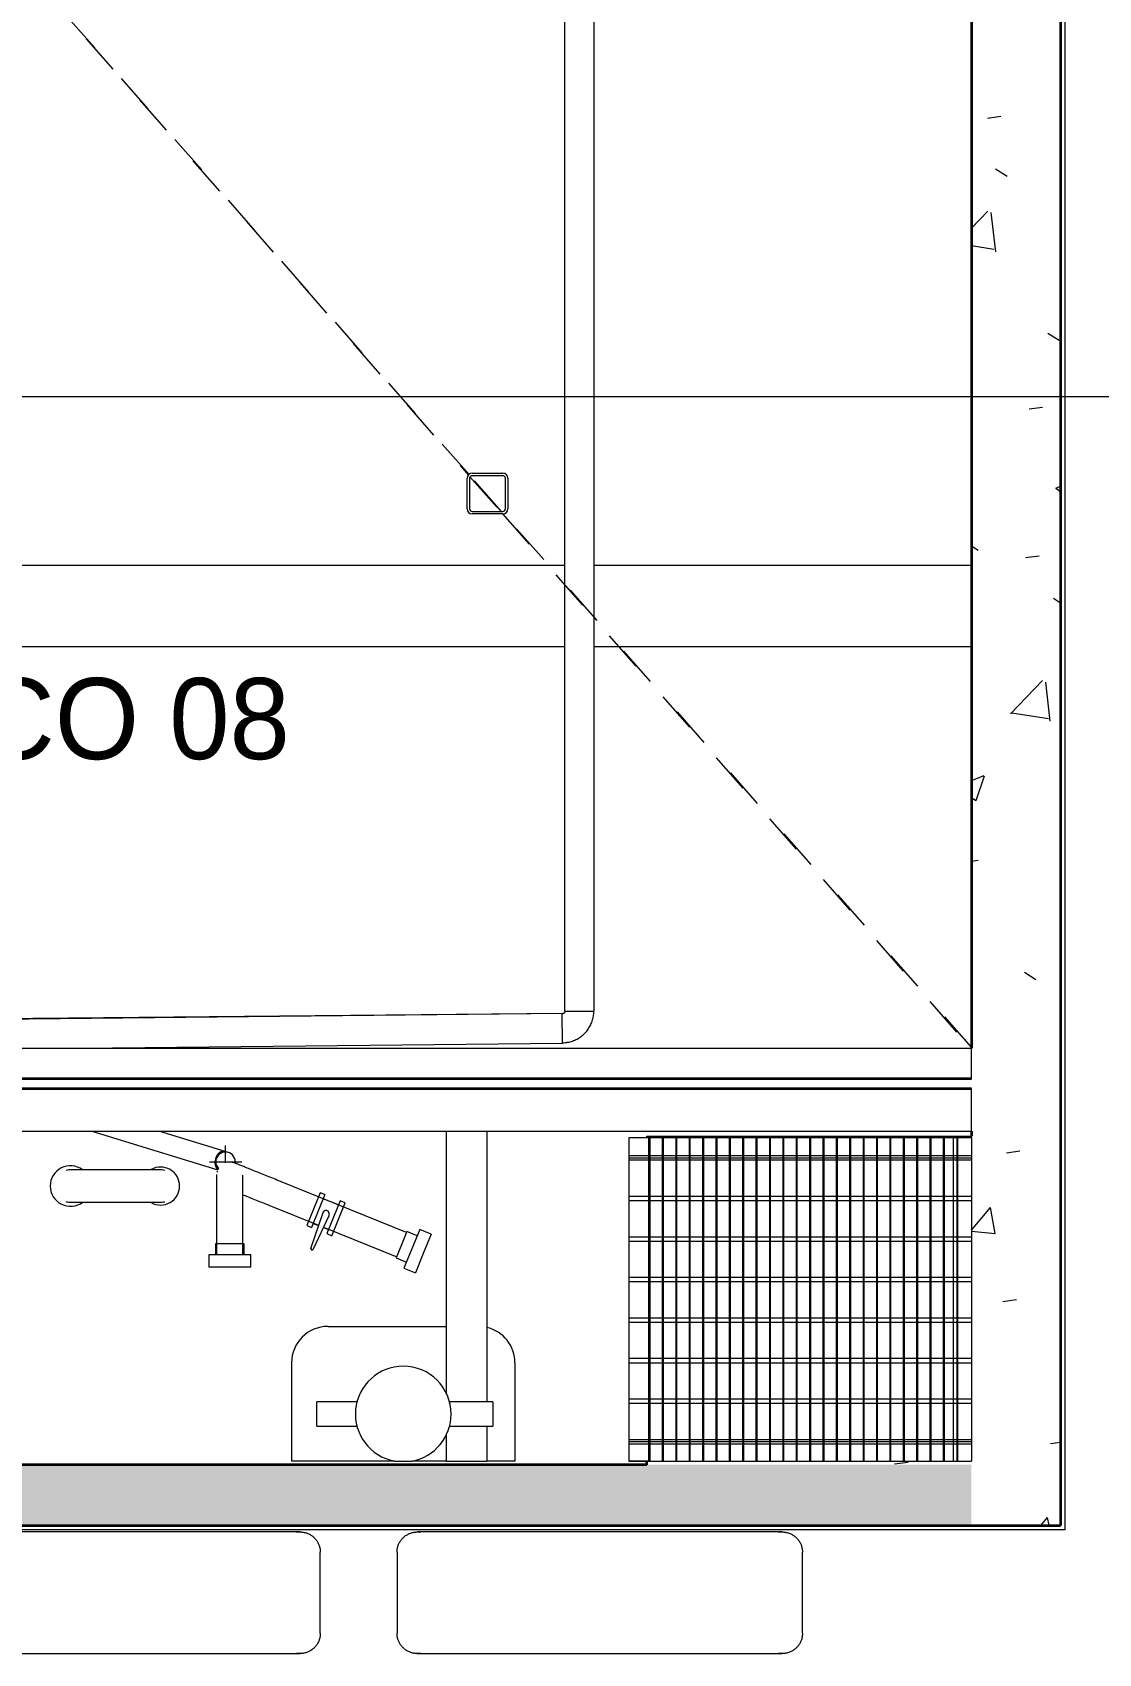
# Model space of a CAD drawing. Header units: metres. Extents: x -3 to 175, y -5 to 18.
# Drawn here: x 46.281 to 48.911, y -0.343 to 3.657 of the extents above; entities that cross this region are included whole.
import ezdxf

# ---------------------------------------------------------------- set-up
doc = ezdxf.new("R2010")
doc.units = ezdxf.units.M
doc.linetypes.add('Basculante', pattern=[0.003969, 0.002381, -0.001587])
for name, color, linetype, lineweight in [('A-GENM', 7, 'Continuous', 9), ('A-WALL', 7, 'Continuous', 9), ('A-WALL-PATT', 7, 'Continuous', 35), ('G-ANNO-SYMB', 7, 'Continuous', 9), ('G-ANNO-TEXT', 7, 'Continuous', 9), ('I-WALL', 7, 'Continuous', 9), ('P-PIPE', 7, 'Continuous', 9), ('P-PIPE-CNTR', 7, 'Continuous', 9), ('S-BEAM', 7, 'Continuous', 9), ('S-COLS', 7, 'Continuous', 9)]:
    doc.layers.add(name, color=color, linetype=linetype, lineweight=lineweight)
doc.styles.add('Century Gothic_1', font='GOTHIC.TTF', dxfattribs={"height": 0.2})
pattern_1 = [(50, (30.7992, 0), (0.728738, -0.06376), [0.0762, -0.8382]), (355, (30.7992, 0), (-0.14097, 0.764224), [0.06096, -0.67056]), (100.451, (30.85994, -0.0053), (0.58777, 0.700469), [0.06476, -0.71236]), (46.184, (30.7992, 0.2032), (1.084314, -0.168175), [0.1143, -1.257]), (96.636, (30.8896, 0.1892), (0.94999, 0.989753), [0.09714, -1.069]), (351.184, (30.7992, 0.2032), (0.94969, 0.990147), [0.09144, -1.006]), (21, (30.9008, 0.1524), (0.606457, -0.409065), [0.0762, -0.8382]), (326, (30.9008, 0.1524), (0.247208, 0.73675), [0.06096, -0.67056]), (71.451, (30.95135, 0.1183), (0.85367, 0.327687), [0.06476, -0.71236]), (37.5, (30.7992, 0), (0.0123552, 0.3382243), [0.03353, -0.6289, 0.03353, -0.64719, -0.6731]), (37.5, (30.7992, 0), (0.0123552, 0.3382243), [-1.343, 0.03353, -0.63957]), (7.5, (30.7992, 0), (0.2672815, 0.4007255), [0.03353, -0.35458, 0.03353, -0.61366, -0.25654]), (7.5, (30.7992, 0), (0.2672815, 0.4007255), [-1.035, 0.03353, -0.22301]), (327.5, (30.57264, 0), (0.5423632, -0.0229212), [0.03353, -0.22047, 0.03353, -0.75895, -1.052]), (327.5, (30.57264, 0), (0.5423632, -0.0229212), [-1.046, 0.03353, -1.018]), (317.5, (30.47104, 0), (0.592516, 0.101701), [0.03353, -0.29667, 0.03353, -0.49276, -0.74676]), (317.5, (30.47104, 0), (0.592516, 0.101701), [-0.85649, 0.03353, -0.71323])]

# ---------------------------------------------------------------- blocks, each defined once
blk = doc.blocks.new('M_RVR_Neumatico - M_RVR_Neumatico-2622534-N-Estancos')
at = {"layer": 'A-GENM'}
for p, q in [((-0.5, 0.1), (-0.5, -0.1)), ((0.5, -0.1), (0.5, 0.1))]:
    blk.add_line(p, q, dxfattribs=at)
at = {"layer": 'A-GENM', "flags": 128}
for points in [[(-0.5, 0.1), (-0.5, 0.102), (-0.4998, 0.104), (-0.4996, 0.106), (-0.4994, 0.108), (-0.499, 0.1099), (-0.4986, 0.1119), (-0.4981, 0.1138), (-0.4975, 0.1157), (-0.4968, 0.1176), (-0.4961, 0.1195), (-0.4952, 0.1213), (-0.4943, 0.1231), (-0.4934, 0.1248), (-0.4924, 0.1266), (-0.4913, 0.1282), (-0.4901, 0.1299), (-0.4889, 0.1314), (-0.4876, 0.133), (-0.4862, 0.1344), (-0.4848, 0.1359), (-0.4834, 0.1372), (-0.4819, 0.1385), (-0.4803, 0.1398), (-0.4787, 0.141), (-0.477, 0.1421), (-0.4753, 0.1431), (-0.4736, 0.1441), (-0.4718, 0.145), (-0.47, 0.1458), (-0.4681, 0.1466), (-0.4662, 0.1473), (-0.4643, 0.1479), (-0.4624, 0.1484), (-0.4605, 0.1489), (-0.4585, 0.1493), (-0.4565, 0.1496), (-0.4545, 0.1498), (-0.4525, 0.1499), (-0.4505, 0.15), (-0.45, 0.15)], [(-0.45, 0.15), (-0.4496, 0.15), (-0.4486, 0.15), (-0.4468, 0.15), (-0.4443, 0.15), (-0.441, 0.15)], [(0.45, 0.15), (0.4496, 0.15), (0.4486, 0.15), (0.4468, 0.15), (0.4443, 0.15), (0.441, 0.15), (0.4371, 0.15), (0.4325, 0.15), (0.4272, 0.15), (0.4212, 0.15), (0.4145, 0.15), (0.4071, 0.15), (0.3991, 0.15), (0.3905, 0.15), (0.3813, 0.15), (0.3714, 0.15), (0.3609, 0.15), (0.3499, 0.15), (0.3383, 0.15), (0.3262, 0.15), (0.3135, 0.15), (0.3004, 0.15), (0.2867, 0.15), (0.2726, 0.15), (0.2581, 0.15), (0.2431, 0.15), (0.2278, 0.15), (0.2121, 0.15), (0.1961, 0.15), (0.1797, 0.15), (0.1631, 0.15), (0.1462, 0.15), (0.129, 0.15), (0.1117, 0.15), (0.0942, 0.15), (0.0765, 0.15), (0.0587, 0.15), (0.0408, 0.15), (0.0228, 0.15), (0.0049, 0.15), (-0.0131, 0.15), (-0.0311, 0.15), (-0.049, 0.15), (-0.0669, 0.15), (-0.0846, 0.15), (-0.1022, 0.15), (-0.1197, 0.15), (-0.1369, 0.15), (-0.154, 0.15), (-0.1708, 0.15), (-0.1873, 0.15), (-0.2035, 0.15), (-0.2194, 0.15), (-0.2349, 0.15), (-0.2501, 0.15), (-0.2648, 0.15), (-0.2792, 0.15), (-0.2931, 0.15), (-0.3065, 0.15), (-0.3194, 0.15), (-0.3318, 0.15), (-0.3437, 0.15), (-0.3551, 0.15), (-0.3658, 0.15), (-0.376, 0.15), (-0.3856, 0.15), (-0.3946, 0.15), (-0.4029, 0.15), (-0.4106, 0.15), (-0.4176, 0.15), (-0.424, 0.15), (-0.4297, 0.15), (-0.4347, 0.15), (-0.439, 0.15), (-0.4426, 0.15), (-0.4455, 0.15), (-0.4477, 0.15), (-0.4491, 0.15), (-0.4499, 0.15), (-0.45, 0.15)], [(0.4406, 0.15), (0.4426, 0.15), (0.4455, 0.15), (0.4477, 0.15), (0.4491, 0.15), (0.4499, 0.15), (0.45, 0.15)], [(0.45, 0.15), (0.452, 0.15), (0.454, 0.1498), (0.456, 0.1496), (0.458, 0.1494), (0.4599, 0.149), (0.4619, 0.1486), (0.4638, 0.1481), (0.4657, 0.1475), (0.4676, 0.1468), (0.4695, 0.1461), (0.4713, 0.1452), (0.4731, 0.1443), (0.4748, 0.1434), (0.4766, 0.1424), (0.4782, 0.1413), (0.4799, 0.1401), (0.4814, 0.1389), (0.483, 0.1376), (0.4844, 0.1362), (0.4859, 0.1348), (0.4872, 0.1334), (0.4885, 0.1319), (0.4898, 0.1303), (0.491, 0.1287), (0.4921, 0.127), (0.4931, 0.1253), (0.4941, 0.1236), (0.495, 0.1218), (0.4958, 0.12), (0.4966, 0.1181), (0.4973, 0.1162), (0.4979, 0.1143), (0.4984, 0.1124), (0.4989, 0.1105), (0.4993, 0.1085), (0.4996, 0.1065), (0.4998, 0.1045), (0.4999, 0.1025), (0.5, 0.1005), (0.5, 0.1)], [(-0.45, -0.15), (-0.452, -0.15), (-0.454, -0.1498), (-0.456, -0.1496), (-0.458, -0.1494), (-0.4599, -0.149), (-0.4619, -0.1486), (-0.4638, -0.1481), (-0.4657, -0.1475), (-0.4676, -0.1468), (-0.4695, -0.1461), (-0.4713, -0.1452), (-0.4731, -0.1443), (-0.4748, -0.1434), (-0.4766, -0.1424), (-0.4782, -0.1413), (-0.4799, -0.1401), (-0.4814, -0.1389), (-0.483, -0.1376), (-0.4844, -0.1362), (-0.4859, -0.1348), (-0.4872, -0.1334), (-0.4885, -0.1319), (-0.4898, -0.1303), (-0.491, -0.1287), (-0.4921, -0.127), (-0.4931, -0.1253), (-0.4941, -0.1236), (-0.495, -0.1218), (-0.4958, -0.12), (-0.4966, -0.1181), (-0.4973, -0.1162), (-0.4979, -0.1143), (-0.4984, -0.1124), (-0.4989, -0.1105), (-0.4993, -0.1085), (-0.4996, -0.1065), (-0.4998, -0.1045), (-0.4999, -0.1025), (-0.5, -0.1005), (-0.5, -0.1)], [(0.5, -0.1), (0.5, -0.102), (0.4998, -0.104), (0.4996, -0.106), (0.4994, -0.108), (0.499, -0.1099), (0.4986, -0.1119), (0.4981, -0.1138), (0.4975, -0.1157), (0.4968, -0.1176), (0.4961, -0.1195), (0.4952, -0.1213), (0.4943, -0.1231), (0.4934, -0.1248), (0.4924, -0.1266), (0.4913, -0.1282), (0.4901, -0.1299), (0.4889, -0.1314), (0.4876, -0.133), (0.4862, -0.1344), (0.4848, -0.1359), (0.4834, -0.1372), (0.4819, -0.1385), (0.4803, -0.1398), (0.4787, -0.141), (0.477, -0.1421), (0.4753, -0.1431), (0.4736, -0.1441), (0.4718, -0.145), (0.47, -0.1458), (0.4681, -0.1466), (0.4662, -0.1473), (0.4643, -0.1479), (0.4624, -0.1484), (0.4605, -0.1489), (0.4585, -0.1493), (0.4565, -0.1496), (0.4545, -0.1498), (0.4525, -0.1499), (0.4505, -0.15), (0.45, -0.15)], [(-0.441, -0.15), (-0.4426, -0.15), (-0.4455, -0.15), (-0.4477, -0.15), (-0.4491, -0.15), (-0.4499, -0.15), (-0.45, -0.15)], [(-0.45, -0.15), (-0.4496, -0.15), (-0.4486, -0.15), (-0.4468, -0.15), (-0.4443, -0.15), (-0.441, -0.15), (-0.4371, -0.15), (-0.4325, -0.15), (-0.4272, -0.15), (-0.4212, -0.15), (-0.4145, -0.15), (-0.4071, -0.15), (-0.3991, -0.15), (-0.3905, -0.15), (-0.3813, -0.15), (-0.3714, -0.15), (-0.3609, -0.15), (-0.3499, -0.15), (-0.3383, -0.15), (-0.3262, -0.15), (-0.3135, -0.15), (-0.3004, -0.15), (-0.2867, -0.15), (-0.2726, -0.15), (-0.2581, -0.15), (-0.2431, -0.15), (-0.2278, -0.15), (-0.2121, -0.15), (-0.1961, -0.15), (-0.1797, -0.15), (-0.1631, -0.15), (-0.1462, -0.15), (-0.129, -0.15), (-0.1117, -0.15), (-0.0942, -0.15), (-0.0765, -0.15), (-0.0587, -0.15), (-0.0408, -0.15), (-0.0228, -0.15), (-0.0049, -0.15), (0.0131, -0.15), (0.0311, -0.15), (0.049, -0.15), (0.0669, -0.15), (0.0846, -0.15), (0.1022, -0.15), (0.1197, -0.15), (0.1369, -0.15), (0.154, -0.15), (0.1708, -0.15), (0.1873, -0.15), (0.2035, -0.15), (0.2194, -0.15), (0.2349, -0.15), (0.2501, -0.15), (0.2648, -0.15), (0.2792, -0.15), (0.2931, -0.15), (0.3065, -0.15), (0.3194, -0.15), (0.3318, -0.15), (0.3437, -0.15), (0.3551, -0.15), (0.3658, -0.15), (0.376, -0.15), (0.3856, -0.15), (0.3946, -0.15), (0.4029, -0.15), (0.4106, -0.15), (0.4176, -0.15), (0.424, -0.15), (0.4297, -0.15), (0.4347, -0.15), (0.439, -0.15), (0.4426, -0.15), (0.4455, -0.15), (0.4477, -0.15), (0.4491, -0.15), (0.4499, -0.15), (0.45, -0.15)], [(0.45, -0.15), (0.4496, -0.15), (0.4486, -0.15), (0.4468, -0.15), (0.4443, -0.15), (0.441, -0.15)]]:
    blk.add_lwpolyline(points, dxfattribs=at)
blk = doc.blocks.new('Bolardo - Bolardo-V4-N-Estancos')
at = {"layer": 'A-GENM'}
for p, q in [((-0.1893, 0.2129), (0.1025, 0.2129)), ((-0.2793, 0.1229), (-0.2793, -0.1192)), ((0.2717, 0.1229), (0.2717, -0.1192)), ((-0.1167, 0.0268), (-0.2169, 0.0268)), ((-0.2169, -0.0332), (-0.2169, 0.0268)), ((0.2173, 0.0268), (0.1094, 0.0268)), ((0.2173, 0.0268), (0.2173, -0.0332)), ((-0.2169, -0.0332), (-0.1172, -0.0332)), ((0.11, -0.0332), (0.2173, -0.0332)), ((-0.0255, -0.1192), (-0.2793, -0.1192)), ((-0.0255, -0.1192), (0.0179, -0.1192)), ((0.1025, -0.1192), (0.0179, -0.1192)), ((0.2717, -0.1192), (0.2025, -0.1192))]:
    blk.add_line(p, q, dxfattribs=at)
for centre, radius, start, end in [((-0.1893, 0.1229), 0.09, 90, 180), ((0.1817, 0.1229), 0.09, 0, 76.5229), ((-0.0038, -0.0032), 0.118, 90, 259.4025), ((-0.0038, -0.0032), 0.118, 0, 90), ((-0.0038, -0.0032), 0.118, 280.5975, 0)]:
    blk.add_arc(centre, radius, start, end, dxfattribs=at)
blk = doc.blocks.new('M_RVR_Grating - 0_80 x 0_85-2629394-N-Estancos')
at = {"layer": 'A-GENM'}
for p, q in [((-0.375, 0.4), (-0.425, 0.4)), ((-0.425, 0.4), (-0.425, -0.3977)), ((-0.425, 0.4), (-0.425, 0.35)), ((0.4205, 0.4), (-0.425, 0.4)), ((-0.372, 0.4), (-0.375, 0.4)), ((-0.375, 0.4), (-0.375, -0.3977)), ((-0.375, -0.3977), (-0.375, 0.4)), ((-0.372, -0.3977), (-0.372, 0.4)), ((-0.339, 0.4), (-0.342, 0.4)), ((-0.342, 0.4), (-0.342, -0.3977)), ((-0.339, -0.3977), (-0.339, 0.4)), ((-0.306, 0.4), (-0.309, 0.4)), ((-0.309, 0.4), (-0.309, -0.3977)), ((-0.306, -0.3977), (-0.306, 0.4)), ((-0.273, 0.4), (-0.276, 0.4)), ((-0.276, 0.4), (-0.276, -0.3977)), ((-0.273, -0.3977), (-0.273, 0.4)), ((-0.24, 0.4), (-0.243, 0.4)), ((-0.243, 0.4), (-0.243, -0.3977)), ((-0.24, -0.3977), (-0.24, 0.4)), ((-0.207, 0.4), (-0.21, 0.4)), ((-0.21, 0.4), (-0.21, -0.3977)), ((-0.207, -0.3977), (-0.207, 0.4)), ((-0.174, 0.4), (-0.177, 0.4)), ((-0.177, 0.4), (-0.177, -0.3977)), ((-0.174, -0.3977), (-0.174, 0.4)), ((-0.141, 0.4), (-0.144, 0.4)), ((-0.144, 0.4), (-0.144, -0.3977)), ((-0.141, -0.3977), (-0.141, 0.4)), ((-0.108, 0.4), (-0.111, 0.4)), ((-0.111, 0.4), (-0.111, -0.3977)), ((-0.108, -0.3977), (-0.108, 0.4)), ((-0.075, 0.4), (-0.078, 0.4)), ((-0.078, 0.4), (-0.078, -0.3977)), ((-0.075, -0.3977), (-0.075, 0.4)), ((-0.042, 0.4), (-0.045, 0.4)), ((-0.045, 0.4), (-0.045, -0.3977)), ((-0.042, -0.3977), (-0.042, 0.4)), ((-0.009, 0.4), (-0.012, 0.4)), ((-0.012, 0.4), (-0.012, -0.3977)), ((-0.009, -0.3977), (-0.009, 0.4)), ((0.024, 0.4), (0.021, 0.4)), ((0.021, 0.4), (0.021, -0.3977)), ((0.024, -0.3977), (0.024, 0.4)), ((0.057, 0.4), (0.054, 0.4)), ((0.054, 0.4), (0.054, -0.3977)), ((0.057, -0.3977), (0.057, 0.4)), ((0.09, 0.4), (0.087, 0.4)), ((0.087, 0.4), (0.087, -0.3977)), ((0.09, -0.3977), (0.09, 0.4)), ((0.123, 0.4), (0.12, 0.4)), ((0.12, 0.4), (0.12, -0.3977)), ((0.123, -0.3977), (0.123, 0.4)), ((0.156, 0.4), (0.153, 0.4)), ((0.153, 0.4), (0.153, -0.3977)), ((0.156, -0.3977), (0.156, 0.4)), ((0.189, 0.4), (0.186, 0.4)), ((0.186, 0.4), (0.186, -0.3977)), ((0.189, -0.3977), (0.189, 0.4)), ((0.222, 0.4), (0.219, 0.4)), ((0.219, 0.4), (0.219, -0.3977)), ((0.222, -0.3977), (0.222, 0.4)), ((0.255, 0.4), (0.252, 0.4)), ((0.252, 0.4), (0.252, -0.3977)), ((0.255, -0.3977), (0.255, 0.4)), ((0.288, 0.4), (0.285, 0.4)), ((0.285, 0.4), (0.285, -0.3977)), ((0.288, -0.3977), (0.288, 0.4)), ((0.321, 0.4), (0.318, 0.4)), ((0.318, 0.4), (0.318, -0.3977)), ((0.321, -0.3977), (0.321, 0.4)), ((0.354, 0.4), (0.351, 0.4)), ((0.351, 0.4), (0.351, -0.3977)), ((0.354, -0.3977), (0.354, 0.4)), ((0.4205, 0.4), (0.375, 0.4)), ((0.375, 0.4), (0.375, -0.3977)), ((0.387, 0.4), (0.384, 0.4)), ((0.384, 0.4), (0.384, -0.3977)), ((0.387, -0.3977), (0.387, 0.4)), ((0.4205, 0.4), (0.4205, -0.3977)), ((0.4205, 0.4), (0.4205, 0.35)), ((0.4205, 0.355), (-0.425, 0.355)), ((-0.425, 0.35), (0.4205, 0.35)), ((-0.425, 0.345), (0.4205, 0.345)), ((0.4205, 0.255), (-0.425, 0.255)), ((-0.425, 0.245), (0.4205, 0.245)), ((0.4205, 0.155), (-0.425, 0.155)), ((-0.425, 0.145), (0.4205, 0.145)), ((0.4205, 0.055), (-0.425, 0.055)), ((-0.425, 0.045), (0.4205, 0.045)), ((0.4205, -0.045), (-0.425, -0.045)), ((-0.425, -0.055), (0.4205, -0.055)), ((0.4205, -0.145), (-0.425, -0.145)), ((-0.425, -0.155), (0.4205, -0.155)), ((0.4205, -0.245), (-0.425, -0.245)), ((-0.425, -0.255), (0.4205, -0.255)), ((0.4205, -0.345), (-0.425, -0.345)), ((0.4205, -0.35), (-0.425, -0.35)), ((-0.425, -0.35), (-0.425, -0.3977)), ((-0.425, -0.355), (0.4205, -0.355)), ((0.4205, -0.35), (0.4205, -0.3977)), ((-0.375, -0.3977), (-0.425, -0.3977)), ((-0.425, -0.3977), (0.4205, -0.3977)), ((-0.372, -0.3977), (-0.375, -0.3977)), ((-0.339, -0.3977), (-0.342, -0.3977)), ((-0.306, -0.3977), (-0.309, -0.3977)), ((-0.273, -0.3977), (-0.276, -0.3977)), ((-0.24, -0.3977), (-0.243, -0.3977)), ((-0.207, -0.3977), (-0.21, -0.3977)), ((-0.174, -0.3977), (-0.177, -0.3977)), ((-0.141, -0.3977), (-0.144, -0.3977)), ((-0.108, -0.3977), (-0.111, -0.3977)), ((-0.075, -0.3977), (-0.078, -0.3977)), ((-0.042, -0.3977), (-0.045, -0.3977)), ((-0.009, -0.3977), (-0.012, -0.3977)), ((0.024, -0.3977), (0.021, -0.3977)), ((0.057, -0.3977), (0.054, -0.3977)), ((0.09, -0.3977), (0.087, -0.3977)), ((0.123, -0.3977), (0.12, -0.3977)), ((0.156, -0.3977), (0.153, -0.3977)), ((0.189, -0.3977), (0.186, -0.3977)), ((0.222, -0.3977), (0.219, -0.3977)), ((0.255, -0.3977), (0.252, -0.3977)), ((0.288, -0.3977), (0.285, -0.3977)), ((0.321, -0.3977), (0.318, -0.3977)), ((0.354, -0.3977), (0.351, -0.3977)), ((0.375, -0.3977), (0.4205, -0.3977)), ((0.387, -0.3977), (0.384, -0.3977))]:
    blk.add_line(p, q, dxfattribs=at)
blk = doc.blocks.new('M_Boquilla salida - M_Boquilla salida-2638636-N-Estancos')
at = {"layer": 'A-GENM', "flags": 128}
for points in [[(0.2224, 0.04), (0.2223, 0.04), (0.222, 0.04), (0.2216, 0.04), (0.221, 0.04), (0.2202, 0.04), (0.2192, 0.04), (0.2181, 0.04), (0.2167, 0.04), (0.2153, 0.04), (0.2136, 0.04), (0.2118, 0.04), (0.2098, 0.04), (0.2077, 0.04), (0.2054, 0.04), (0.203, 0.04), (0.2004, 0.04), (0.1977, 0.04), (0.1948, 0.04), (0.1918, 0.04), (0.1887, 0.04), (0.1854, 0.04), (0.182, 0.04), (0.1786, 0.04), (0.175, 0.04), (0.1713, 0.04), (0.1675, 0.04), (0.1636, 0.04), (0.1596, 0.04), (0.1556, 0.04), (0.1515, 0.04), (0.1473, 0.04), (0.1431, 0.04), (0.1388, 0.04), (0.1345, 0.04), (0.1301, 0.04), (0.1257, 0.04), (0.1213, 0.04), (0.1168, 0.04), (0.1124, 0.04), (0.1079, 0.04), (0.1035, 0.04), (0.0991, 0.04), (0.0947, 0.04), (0.0903, 0.04), (0.0859, 0.04), (0.0816, 0.04), (0.0774, 0.04), (0.0731, 0.04), (0.069, 0.04), (0.0649, 0.04), (0.0609, 0.04), (0.057, 0.04), (0.0531, 0.04), (0.0494, 0.04), (0.0458, 0.04), (0.0422, 0.04), (0.0388, 0.04), (0.0355, 0.04), (0.0323, 0.04), (0.0292, 0.04), (0.0263, 0.04), (0.0235, 0.04), (0.0208, 0.04), (0.0183, 0.04), (0.0159, 0.04), (0.0137, 0.04), (0.0116, 0.04), (0.0097, 0.04), (0.008, 0.04), (0.0064, 0.04), (0.005, 0.04), (0.0038, 0.04), (0.0027, 0.04), (0.0018, 0.04), (0.0011, 0.04), (0.0006, 0.04), (0.0002, 0.04), (0, 0.04), (0, 0.04)], [(0, -0.04), (0.0001, -0.04), (0.0004, -0.04), (0.0008, -0.04), (0.0014, -0.04), (0.0022, -0.04), (0.0032, -0.04), (0.0043, -0.04), (0.0056, -0.04), (0.0071, -0.04), (0.0088, -0.04), (0.0106, -0.04), (0.0126, -0.04), (0.0147, -0.04), (0.017, -0.04), (0.0194, -0.04), (0.022, -0.04), (0.0247, -0.04), (0.0276, -0.04), (0.0306, -0.04), (0.0337, -0.04), (0.037, -0.04), (0.0403, -0.04), (0.0438, -0.04), (0.0474, -0.04), (0.0511, -0.04), (0.0549, -0.04), (0.0588, -0.04), (0.0627, -0.04), (0.0668, -0.04), (0.0709, -0.04), (0.0751, -0.04), (0.0793, -0.04), (0.0836, -0.04), (0.0879, -0.04), (0.0923, -0.04), (0.0967, -0.04), (0.1011, -0.04), (0.1055, -0.04), (0.11, -0.04), (0.1144, -0.04), (0.1189, -0.04), (0.1233, -0.04), (0.1277, -0.04), (0.1321, -0.04), (0.1365, -0.04), (0.1408, -0.04), (0.145, -0.04), (0.1492, -0.04), (0.1534, -0.04), (0.1575, -0.04), (0.1615, -0.04), (0.1654, -0.04), (0.1692, -0.04), (0.173, -0.04), (0.1766, -0.04), (0.1802, -0.04), (0.1836, -0.04), (0.1869, -0.04), (0.1901, -0.04), (0.1932, -0.04), (0.1961, -0.04), (0.1989, -0.04), (0.2016, -0.04), (0.2041, -0.04), (0.2065, -0.04), (0.2087, -0.04), (0.2108, -0.04), (0.2127, -0.04), (0.2144, -0.04), (0.216, -0.04), (0.2174, -0.04), (0.2186, -0.04), (0.2197, -0.04), (0.2206, -0.04), (0.2213, -0.04), (0.2218, -0.04), (0.2222, -0.04), (0.2224, -0.04), (0.2224, -0.04)]]:
    blk.add_lwpolyline(points, dxfattribs=at)
at = {"layer": 'A-GENM'}
for centre, radius, start, end in [((0, 0), 0.05, 53.6165, 180), ((0, 0), 0.04, 86.7274, 105), ((0.2224, 0), 0.0469, 0, 119.2648), ((0.2224, 0), 0.04, 75, 93.2521), ((0, 0), 0.05, 180, 307.4168), ((0.2224, 0), 0.0469, 240.7144, 0), ((0, 0), 0.04, 255, 273.2335), ((0.2224, 0), 0.04, 266.7397, 285)]:
    blk.add_arc(centre, radius, start, end, dxfattribs=at)
blk = doc.blocks.new('M_Conexión toma de agua potable - M_Conexión toma de agua potable-3027009-N-Estancos')
at = {"layer": 'P-PIPE'}
for p, q in [((-0.4772, 0.1928), (-0.4578, 0.2408)), ((-0.4296, 0.2294), (-0.4578, 0.2408)), ((-0.449, 0.1814), (-0.4296, 0.2294)), ((-0.4107, 0.2038), (-0.4358, 0.2139)), ((-0.4238, 0.1712), (-0.4107, 0.2038)), ((-0.2311, 0.1282), (-0.4118, 0.2012)), ((-0.0518, 0.2269), (-0.0518, 0.1964)), ((-0.0518, 0.2269), (0, 0.2269)), ((0, 0.2269), (0.0518, 0.2269)), ((0.0518, 0.1964), (0.0518, 0.2269)), ((-0.4966, 0.1448), (-0.4772, 0.1928)), ((-0.4684, 0.1334), (-0.449, 0.1814)), ((-0.437, 0.1387), (-0.4238, 0.1712)), ((-0.2064, 0.1812), (-0.2448, 0.0989)), ((-0.2292, 0.0926), (-0.1995, 0.1788)), ((-0.0518, 0.1964), (0, 0.1964)), ((-0.0351, 0.1964), (-0.0351, 0.1693)), ((-0.0351, 0.1693), (0, 0.1693)), ((-0.0325, 0.1964), (-0.0325, 0.0809)), ((0, 0.1964), (0.0518, 0.1964)), ((0, 0.1693), (0.0351, 0.1693)), ((0.0325, 0.0809), (0.0325, 0.1964)), ((0.0351, 0.1693), (0.0351, 0.1964)), ((-0.4966, 0.1448), (-0.4684, 0.1334)), ((-0.4621, 0.1489), (-0.437, 0.1387)), ((-0.4361, 0.1409), (-0.1206, 0.0134)), ((-0.252, 0.149), (-0.2848, 0.0679)), ((-0.2718, 0.0627), (-0.239, 0.1437)), ((-0.239, 0.1437), (-0.252, 0.149)), ((-0.2309, 0.1287), (-0.2431, 0.1336)), ((-0.2344, 0.0476), (-0.2017, 0.1286)), ((-0.2231, 0.043), (-0.1903, 0.124)), ((-0.0963, 0.0737), (-0.2187, 0.1231)), ((-0.2058, 0.1185), (-0.2185, 0.1237)), ((-0.1903, 0.124), (-0.2017, 0.1286)), ((-0.2848, 0.0679), (-0.2718, 0.0627)), ((-0.2677, 0.0727), (-0.2304, 0.0577)), ((-0.2344, 0.0476), (-0.2231, 0.043))]:
    blk.add_line(p, q, dxfattribs=at)
at = {"layer": 'P-PIPE', "flags": 128}
for points in [[(-0.0325, 0.0809), (-0.0325, 0.0776), (-0.0325, 0.0744), (-0.0325, 0.0712), (-0.0325, 0.068), (-0.0325, 0.0648), (-0.0325, 0.0616), (-0.0325, 0.0585), (-0.0325, 0.0554), (-0.0325, 0.0524), (-0.0325, 0.0494), (-0.0325, 0.0464), (-0.0325, 0.0435), (-0.0325, 0.0407), (-0.0325, 0.0379), (-0.0325, 0.0352), (-0.0325, 0.0326), (-0.0325, 0.03), (-0.0325, 0.0275), (-0.0325, 0.0252), (-0.0325, 0.0229), (-0.0325, 0.0207), (-0.0325, 0.0185), (-0.0325, 0.0165), (-0.0325, 0.0146), (-0.0325, 0.0128), (-0.0325, 0.0111), (-0.0325, 0.0095), (-0.0325, 0.0081), (-0.0325, 0.0067), (-0.0325, 0.0055), (-0.0325, 0.0044), (-0.0325, 0.0034), (-0.0325, 0.0025), (-0.0325, 0.0018), (-0.0325, 0.0012), (-0.0325, 0.0007), (-0.0325, 0.0003), (-0.0325, 0.0001), (-0.0325, 0), (-0.0325, 0)], [(0.0325, 0), (0.0325, 0.0001), (0.0325, 0.0003), (0.0325, 0.0006), (0.0325, 0.001), (0.0325, 0.0016), (0.0325, 0.0023), (0.0325, 0.0031), (0.0325, 0.0041), (0.0325, 0.0052), (0.0325, 0.0064), (0.0325, 0.0077), (0.0325, 0.0091), (0.0325, 0.0107), (0.0325, 0.0124), (0.0325, 0.0141), (0.0325, 0.016), (0.0325, 0.018), (0.0325, 0.0201), (0.0325, 0.0223), (0.0325, 0.0245), (0.0325, 0.0269), (0.0325, 0.0293), (0.0325, 0.0319), (0.0325, 0.0345), (0.0325, 0.0372), (0.0325, 0.0399), (0.0325, 0.0428), (0.0325, 0.0456), (0.0325, 0.0486), (0.0325, 0.0516), (0.0325, 0.0546), (0.0325, 0.0577), (0.0325, 0.0608), (0.0325, 0.064), (0.0325, 0.0671), (0.0325, 0.0703), (0.0325, 0.0735), (0.0325, 0.0768), (0.0325, 0.08), (0.0325, 0.0809)], [(-0.0324, 0.0479), (-0.0341, 0.0486), (-0.0377, 0.05), (-0.0414, 0.0515), (-0.0452, 0.053), (-0.049, 0.0546), (-0.053, 0.0562), (-0.057, 0.0578), (-0.061, 0.0595), (-0.0652, 0.0611), (-0.0693, 0.0628), (-0.0736, 0.0645), (-0.0778, 0.0662), (-0.0821, 0.068), (-0.0864, 0.0697), (-0.0907, 0.0715), (-0.0951, 0.0732), (-0.0963, 0.0737)], [(-0.1206, 0.0134), (-0.1163, 0.0117), (-0.1119, 0.0099), (-0.1076, 0.0082), (-0.1033, 0.0064), (-0.0991, 0.0047), (-0.0948, 0.003), (-0.0906, 0.0013), (-0.0865, -0.0004), (-0.0824, -0.002), (-0.0784, -0.0036), (-0.0744, -0.0052), (-0.0705, -0.0068), (-0.0667, -0.0083), (-0.063, -0.0098), (-0.0594, -0.0113), (-0.0559, -0.0127), (-0.0524, -0.0141), (-0.0491, -0.0155), (-0.0459, -0.0168), (-0.0428, -0.018), (-0.0399, -0.0192), (-0.037, -0.0203), (-0.0343, -0.0214), (-0.0318, -0.0225), (-0.0294, -0.0234), (-0.0271, -0.0244), (-0.025, -0.0252), (-0.023, -0.026), (-0.0212, -0.0267), (-0.0196, -0.0274), (-0.0181, -0.028), (-0.0167, -0.0285), (-0.0156, -0.029), (-0.0146, -0.0294), (-0.0138, -0.0297), (-0.0131, -0.03), (-0.0126, -0.0302), (-0.0123, -0.0303), (-0.0122, -0.0304), (-0.0122, -0.0304)]]:
    blk.add_lwpolyline(points, dxfattribs=at)
at = {"layer": 'P-PIPE'}
for centre, radius, start, end in [((-0.2029, 0.18), 0.00364, 341, 161), ((-0.2029, 0.18), 0.00364, 71, 131), ((-0.2029, 0.18), 0.00364, 341, 26), ((-0.2371, 0.0953), 0.00841, 155, 341), ((-0.2371, 0.0953), 0.00841, 155, 226.5385), ((-0.2371, 0.0953), 0.00841, 240.8462, 298.0769), ((-0.2371, 0.0953), 0.00841, 312.3846, 326.6923), ((0, 0), 0.0325, 0, 4.0047), ((0, 0), 0.0325, 356.2743, 0), ((0, -0.0002), 0.0325, 244.1414, 248), ((0, -0.0002), 0.0325, 248, 261.2426), ((0, 0), 0.0325, 330, 332.4522), ((0, 0), 0.0325, 342.0839, 348.3301)]:
    blk.add_arc(centre, radius, start, end, dxfattribs=at)
blk = doc.blocks.new('M_Estanque Alimentación-2 - M_Estanque Alimentación-2-3172306-N-Estancos')
at = {"layer": 'A-GENM', "color": 9, "linetype": 'Basculante', "true_color": 0xc0c0c0}
for p, q in [((-2.5931, 2.4092), (2.7321, 2.4092)), ((-2.5923, 2.4092), (2.7299, 2.4092)), ((2.7299, 2.4092), (1.4138, 1.2547)), ((1.414, 1.2522), (2.7321, 2.4071)), ((2.7299, 2.4092), (2.7321, 2.4092)), ((1.4081, 1.2497), (1.3217, 1.1738)), ((1.3229, 1.1723), (1.4081, 1.247)), ((0.0917, 0.0935), (1.3187, 1.1686)), ((1.3173, 1.17), (0.1017, 0.1035))]:
    blk.add_line(p, q, dxfattribs=at)
blk = doc.blocks.new('FCA_N_Columna de acero - 100x100mm-V29-N-Estancos')
at = {"layer": 'S-COLS'}
for p, q in [((-0.038, 0.05), (0.038, 0.05)), ((0.038, 0.044), (-0.038, 0.044)), ((-0.05, -0.038), (-0.05, 0.038)), ((-0.044, 0.038), (-0.044, -0.038)), ((0.044, -0.038), (0.044, 0.038)), ((0.05, 0.038), (0.05, -0.038)), ((-0.038, -0.044), (0.038, -0.044)), ((0.038, -0.05), (-0.038, -0.05))]:
    blk.add_line(p, q, dxfattribs=at)
for centre, radius, start, end in [((-0.038, 0.038), 0.012, 90, 180), ((-0.038, 0.038), 0.006, 90, 180), ((0.038, 0.038), 0.012, 360, 90), ((0.038, 0.038), 0.006, 360, 90), ((-0.038, -0.038), 0.012, 180, 270), ((-0.038, -0.038), 0.006, 180, 270), ((0.038, -0.038), 0.012, 270, 360), ((0.038, -0.038), 0.006, 270, 360)]:
    blk.add_arc(centre, radius, start, end, dxfattribs=at)
blk = doc.blocks.new('M_RVR_Codo material - CO - Codo-2984074-N-Estancos')
at = {"layer": 'P-PIPE', "flags": 128}
blk.add_lwpolyline([(15.9568, 0.8951), (15.9575, 0.8949), (15.9583, 0.8947)], dxfattribs=at)
at = {"layer": 'P-PIPE'}
for start_param, end_param in [(0, 1.570796), (6.18415, 6.283185), (1.570796, 2.879793)]:
    blk.add_ellipse((15.95, 0.873), major_axis=(0.0068, 0.0222), ratio=0.707107, start_param=start_param, end_param=end_param, dxfattribs=at)
blk = doc.blocks.new('M_RVR_Codo material - CO - Codo-2984200-N-Estancos')
at = {"layer": 'P-PIPE', "flags": 128}
for points in [[(16.7951, 1.2419), (16.7951, 1.2417), (16.7951, 1.2414), (16.7951, 1.2412), (16.795, 1.2409), (16.795, 1.2407), (16.7949, 1.2404), (16.7949, 1.2402), (16.7948, 1.2399), (16.7947, 1.2397), (16.7946, 1.2394), (16.7945, 1.2392), (16.7944, 1.239), (16.7943, 1.2388), (16.7941, 1.2385), (16.794, 1.2383), (16.7939, 1.2381), (16.7937, 1.2379), (16.7935, 1.2377), (16.7934, 1.2375), (16.7932, 1.2374), (16.793, 1.2372), (16.7928, 1.237), (16.7926, 1.2369), (16.7924, 1.2367), (16.7922, 1.2366), (16.792, 1.2364), (16.7918, 1.2363), (16.7915, 1.2362), (16.7913, 1.2361), (16.7911, 1.236), (16.7908, 1.2359), (16.7906, 1.2358), (16.7903, 1.2358), (16.7901, 1.2357), (16.7898, 1.2357), (16.7896, 1.2356), (16.7893, 1.2356), (16.7891, 1.2356), (16.7888, 1.2356), (16.7888, 1.2356)], [(16.7896, 1.1642), (16.7927, 1.1643), (16.7958, 1.1645), (16.7989, 1.1648), (16.8019, 1.1653), (16.805, 1.1659), (16.808, 1.1666), (16.811, 1.1674), (16.814, 1.1684), (16.8169, 1.1694), (16.8198, 1.1706), (16.8226, 1.1719), (16.8254, 1.1733), (16.8281, 1.1748), (16.8307, 1.1765), (16.8333, 1.1782), (16.8358, 1.18), (16.8383, 1.182), (16.8406, 1.184), (16.8429, 1.1861), (16.8451, 1.1883), (16.8472, 1.1906), (16.8492, 1.193), (16.8511, 1.1955), (16.8529, 1.198), (16.8546, 1.2006), (16.8562, 1.2032), (16.8577, 1.206), (16.8591, 1.2088), (16.8604, 1.2116), (16.8615, 1.2145), (16.8626, 1.2174), (16.8635, 1.2204), (16.8643, 1.2234), (16.865, 1.2264), (16.8655, 1.2295), (16.866, 1.2326), (16.8663, 1.2357), (16.8665, 1.2388), (16.8665, 1.2419), (16.8665, 1.2419)]]:
    blk.add_lwpolyline(points, dxfattribs=at)
at = {"layer": 'P-PIPE'}
blk.add_ellipse((16.8308, 1.2419), major_axis=(0.0357, 0), ratio=0.028798, start_param=3.141892, end_param=3.403691, dxfattribs=at)
blk = doc.blocks.new('M_RVR_Codo material - CO - Codo-V57-N-Estancos')
at = {"layer": 'P-PIPE', "flags": 128}
for points in [[(16.7951, 1.2419), (16.7951, 1.2417), (16.7951, 1.2414), (16.7951, 1.2412), (16.795, 1.2409), (16.795, 1.2407), (16.7949, 1.2404), (16.7949, 1.2402), (16.7948, 1.2399), (16.7947, 1.2397), (16.7946, 1.2394), (16.7945, 1.2392), (16.7944, 1.239), (16.7943, 1.2388), (16.7941, 1.2385), (16.794, 1.2383), (16.7939, 1.2381), (16.7937, 1.2379), (16.7935, 1.2377), (16.7934, 1.2375), (16.7932, 1.2374), (16.793, 1.2372), (16.7928, 1.237), (16.7926, 1.2369), (16.7924, 1.2367), (16.7922, 1.2366), (16.792, 1.2364), (16.7918, 1.2363), (16.7915, 1.2362), (16.7913, 1.2361), (16.7911, 1.236), (16.7908, 1.2359), (16.7906, 1.2358), (16.7903, 1.2358), (16.7901, 1.2357), (16.7898, 1.2357), (16.7896, 1.2356), (16.7893, 1.2356), (16.7891, 1.2356), (16.7888, 1.2356)], [(16.7896, 1.1642), (16.7927, 1.1643), (16.7958, 1.1645), (16.7989, 1.1648), (16.8019, 1.1653), (16.805, 1.1659), (16.808, 1.1666), (16.811, 1.1674), (16.814, 1.1684), (16.8169, 1.1694), (16.8198, 1.1706), (16.8226, 1.1719), (16.8254, 1.1733), (16.8281, 1.1748), (16.8307, 1.1765), (16.8333, 1.1782), (16.8358, 1.18), (16.8383, 1.182), (16.8406, 1.184), (16.8429, 1.1861), (16.8451, 1.1883), (16.8472, 1.1906), (16.8492, 1.193), (16.8511, 1.1955), (16.8529, 1.198), (16.8546, 1.2006), (16.8562, 1.2032), (16.8577, 1.206), (16.8591, 1.2088), (16.8604, 1.2116), (16.8615, 1.2145), (16.8626, 1.2174), (16.8635, 1.2204), (16.8643, 1.2234), (16.865, 1.2264), (16.8655, 1.2295), (16.866, 1.2326), (16.8663, 1.2357), (16.8665, 1.2388), (16.8665, 1.2419)]]:
    blk.add_lwpolyline(points, dxfattribs=at)
at = {"layer": 'P-PIPE'}
blk.add_ellipse((16.8308, 1.2419), major_axis=(0.0357, 0), ratio=0.028798, start_param=3.141892, end_param=3.403691, dxfattribs=at)

msp = doc.modelspace()

# ---------------------------------------------------------------- hatches: boundary and pattern name
at = {"layer": 'A-WALL-PATT', "lineweight": 9}
h = msp.add_hatch(dxfattribs=at)
h.set_pattern_fill('FP_1', color=256, style=0, pattern_type=2)
h.set_pattern_definition(pattern_1)
h.paths.add_polyline_path([(48.8173, -0.027), (48.8173, 13.3028), (48.5973, 13.3028), (48.5973, 7.3779), (48.7073, 7.3768), (48.7073, 7.3149), (48.5973, 7.3149), (48.5973, 7.0819), (48.7073, 7.0808), (48.7073, 7.0189), (48.5973, 7.0189), (48.5973, 6.2662), (48.7073, 6.2651), (48.7073, 6.2032), (48.5973, 6.2032), (48.5973, 5.9702), (48.7073, 5.9691), (48.7073, 5.9072), (48.5973, 5.9072), (48.5973, -0.027), (48.7053, -0.027)])
h = msp.add_hatch(dxfattribs=at)
h.set_pattern_fill('FP_1', color=256, style=0, pattern_type=2)
h.set_pattern_definition(pattern_1)
h.paths.add_polyline_path([(48.5973, -0.027), (48.5973, 0.123), (31.6069, 0.123), (31.6069, -0.027), (48.2507, -0.027)])
h.paths.add_polyline_path([(31.5369, -0.027), (31.5369, 0.123), (30.9369, 0.123), (30.9369, -0.027), (31.4275, -0.027)])
h.paths.add_polyline_path([(30.8669, -0.027), (30.8669, 0.123), (24.9936, 0.123), (24.9936, -0.027), (30.8591, -0.027)])
at = {"layer": 'S-COLS'}
h = msp.add_hatch(dxfattribs=at)
h.set_pattern_fill('FP_1', color=256, style=0, pattern_type=2)
h.set_pattern_definition(pattern_1)
h.paths.add_polyline_path([(48.1978, 0.123), (48.5973, 0.123), (48.5973, 0.1323), (47.7968, 0.1323), (47.7968, 0.123), (48.1678, 0.123)])

# ---------------------------------------------------------------- linework, layer by layer
at = {"layer": 'A-WALL'}
for p, q in [((48.5973, 0.9459), (48.5973, 1.051)), ((44.3706, 0.9459), (48.5973, 0.9459)), ((47.3021, 0.2964), (47.3021, 0.9459)), ((47.4021, 0.9459), (47.4021, 0.2783)), ((47.4021, 0.2183), (47.4021, 0.1323)), ((47.3021, 0.1323), (47.3021, 0.1998)), ((47.3021, 0.1323), (47.4021, 0.1323))]:
    msp.add_line(p, q, dxfattribs=at)
at = {"layer": 'G-ANNO-SYMB', "lineweight": 18}
msp.add_line((41.8079, 2.7588), (52.1839, 2.7588), dxfattribs=at)
at = {"layer": 'I-WALL', "lineweight": 35}
for p, q in [((48.8173, 13.3028), (48.8173, -0.027)), ((48.5973, 5.9072), (48.5973, 1.151)), ((43.7729, 1.076), (48.5973, 1.076)), ((43.7729, 1.051), (48.5973, 1.051)), ((48.5973, 0.9459), (48.5973, 0.934)), ((47.7968, 0.123), (43.7729, 0.123)), ((31.6069, -0.027), (48.8173, -0.027))]:
    msp.add_line(p, q, dxfattribs=at)
at = {"layer": 'I-WALL'}
for p, q in [((48.8273, 13.3128), (48.8273, -0.037)), ((43.7729, 1.151), (48.5973, 1.151)), ((48.5973, 1.076), (48.5973, 1.151)), ((48.8273, -0.037), (31.6319, -0.037))]:
    msp.add_line(p, q, dxfattribs=at)
at = {"layer": 'P-PIPE'}
for p, q in [((47.5935, 5.4331), (47.5935, 1.2419)), ((47.6665, 1.2419), (47.6665, 5.4331)), ((47.5935, 1.2419), (47.6665, 1.2419)), ((47.5881, 1.2364), (44.9889, 1.2116)), ((47.588, 1.2364), (45.1408, 1.211)), ((47.5888, 1.1634), (47.588, 1.2364)), ((46.4, 1.151), (47.5888, 1.1634)), ((46.4279, 0.9459), (46.7386, 0.851)), ((46.7562, 0.896), (46.593, 0.9459))]:
    msp.add_line(p, q, dxfattribs=at)
at = {"layer": 'P-PIPE', "color": 96, "true_color": 0x007f00}
for start, end in [(0, 180), (180, 223.9092), (351.2849, 360)]:
    msp.add_arc((46.7575, 0.8704), 0.0241, start, end, dxfattribs=at)
at = {"layer": 'P-PIPE'}
for centre, major_axis, ratio, start_param, end_param in [((47.63, 1.2419), (0.0365, 0), 0.028798, 3.141593, 3.490225), ((46.7492, 0.873), (0.0071, 0.0231), 0.707107, 0, 1.570796), ((46.7492, 0.873), (0.0071, 0.0231), 0.707107, 6.061478, 6.283185), ((46.7492, 0.873), (0.0071, 0.0231), 0.707107, 1.570796, 2.879793)]:
    msp.add_ellipse(centre, major_axis=major_axis, ratio=ratio, start_param=start_param, end_param=end_param, dxfattribs=at)
at = {"layer": 'P-PIPE-CNTR'}
for p, q in [((46.7575, 0.868), (46.7575, 0.9104)), ((46.7175, 0.8704), (46.7975, 0.8704))]:
    msp.add_line(p, q, dxfattribs=at)
at = {"layer": 'S-BEAM'}
for p, q in [((47.5935, 2.3415), (44.0107, 2.3415)), ((48.5973, 2.3415), (47.6665, 2.3415)), ((48.5973, 2.1415), (48.5973, 2.3415)), ((44.0107, 2.1415), (47.5935, 2.1415)), ((47.6665, 2.1415), (48.5973, 2.1415))]:
    msp.add_line(p, q, dxfattribs=at)
at = {"layer": 'S-COLS'}
for p, q in [((47.7968, 0.934), (48.5973, 0.934)), ((47.7968, 0.93), (47.7968, 0.934)), ((48.5973, 0.93), (48.5973, 0.934))]:
    msp.add_line(p, q, dxfattribs=at)
at = {"layer": 'S-COLS', "lineweight": 35}
msp.add_line((47.7968, 0.123), (47.7968, 0.1323), dxfattribs=at)

# ---------------------------------------------------------------- block references
at = {"layer": 'A-GENM', "color": 9, "linetype": 'Basculante', "true_color": 0xc0c0c0, "rotation": 270.0000000000002}
msp.add_blockref('M_Estanque Alimentación-2 - M_Estanque Alimentación-2-3172306-N-Estancos', (46.1881, 3.8831), dxfattribs=at)
at = {"layer": 'A-GENM'}
for name, p in [('M_RVR_Grating - 0_80 x 0_85-2629394-N-Estancos', (48.1768, 0.53)), ('M_Boquilla salida - M_Boquilla salida-2638636-N-Estancos', (46.3749, 0.8108)), ('Bolardo - Bolardo-V4-N-Estancos', (47.1996, 0.2515)), ('M_RVR_Neumatico - M_RVR_Neumatico-2622534-N-Estancos', (46.4912, -0.1926)), ('M_RVR_Neumatico - M_RVR_Neumatico-2622534-N-Estancos', (47.6804, -0.1926))]:
    msp.add_blockref(name, p, dxfattribs=at)
at = {"layer": 'P-PIPE'}
for name in ['M_RVR_Codo material - CO - Codo-2984200-N-Estancos', 'M_RVR_Codo material - CO - Codo-V57-N-Estancos', 'M_RVR_Codo material - CO - Codo-2984074-N-Estancos']:
    msp.add_blockref(name, (30.7992, 0), dxfattribs=at)
at = {"layer": 'P-PIPE', "rotation": 180}
msp.add_blockref('M_Conexión toma de agua potable - M_Conexión toma de agua potable-3027009-N-Estancos', (46.768, 0.8372), dxfattribs=at)
at = {"layer": 'S-COLS'}
msp.add_blockref('FCA_N_Columna de acero - 100x100mm-V29-N-Estancos', (47.4036, 2.519), dxfattribs=at)

# ---------------------------------------------------------------- texts
at = {"layer": 'G-ANNO-TEXT', "insert": (45.2515, 2.0639), "char_height": 0.2, "width": 2.044303, "attachment_point": 1, "style": 'Century Gothic_1'}
msp.add_mtext('ESTANCO 08', dxfattribs=at)

doc.saveas('drawing.dxf')
